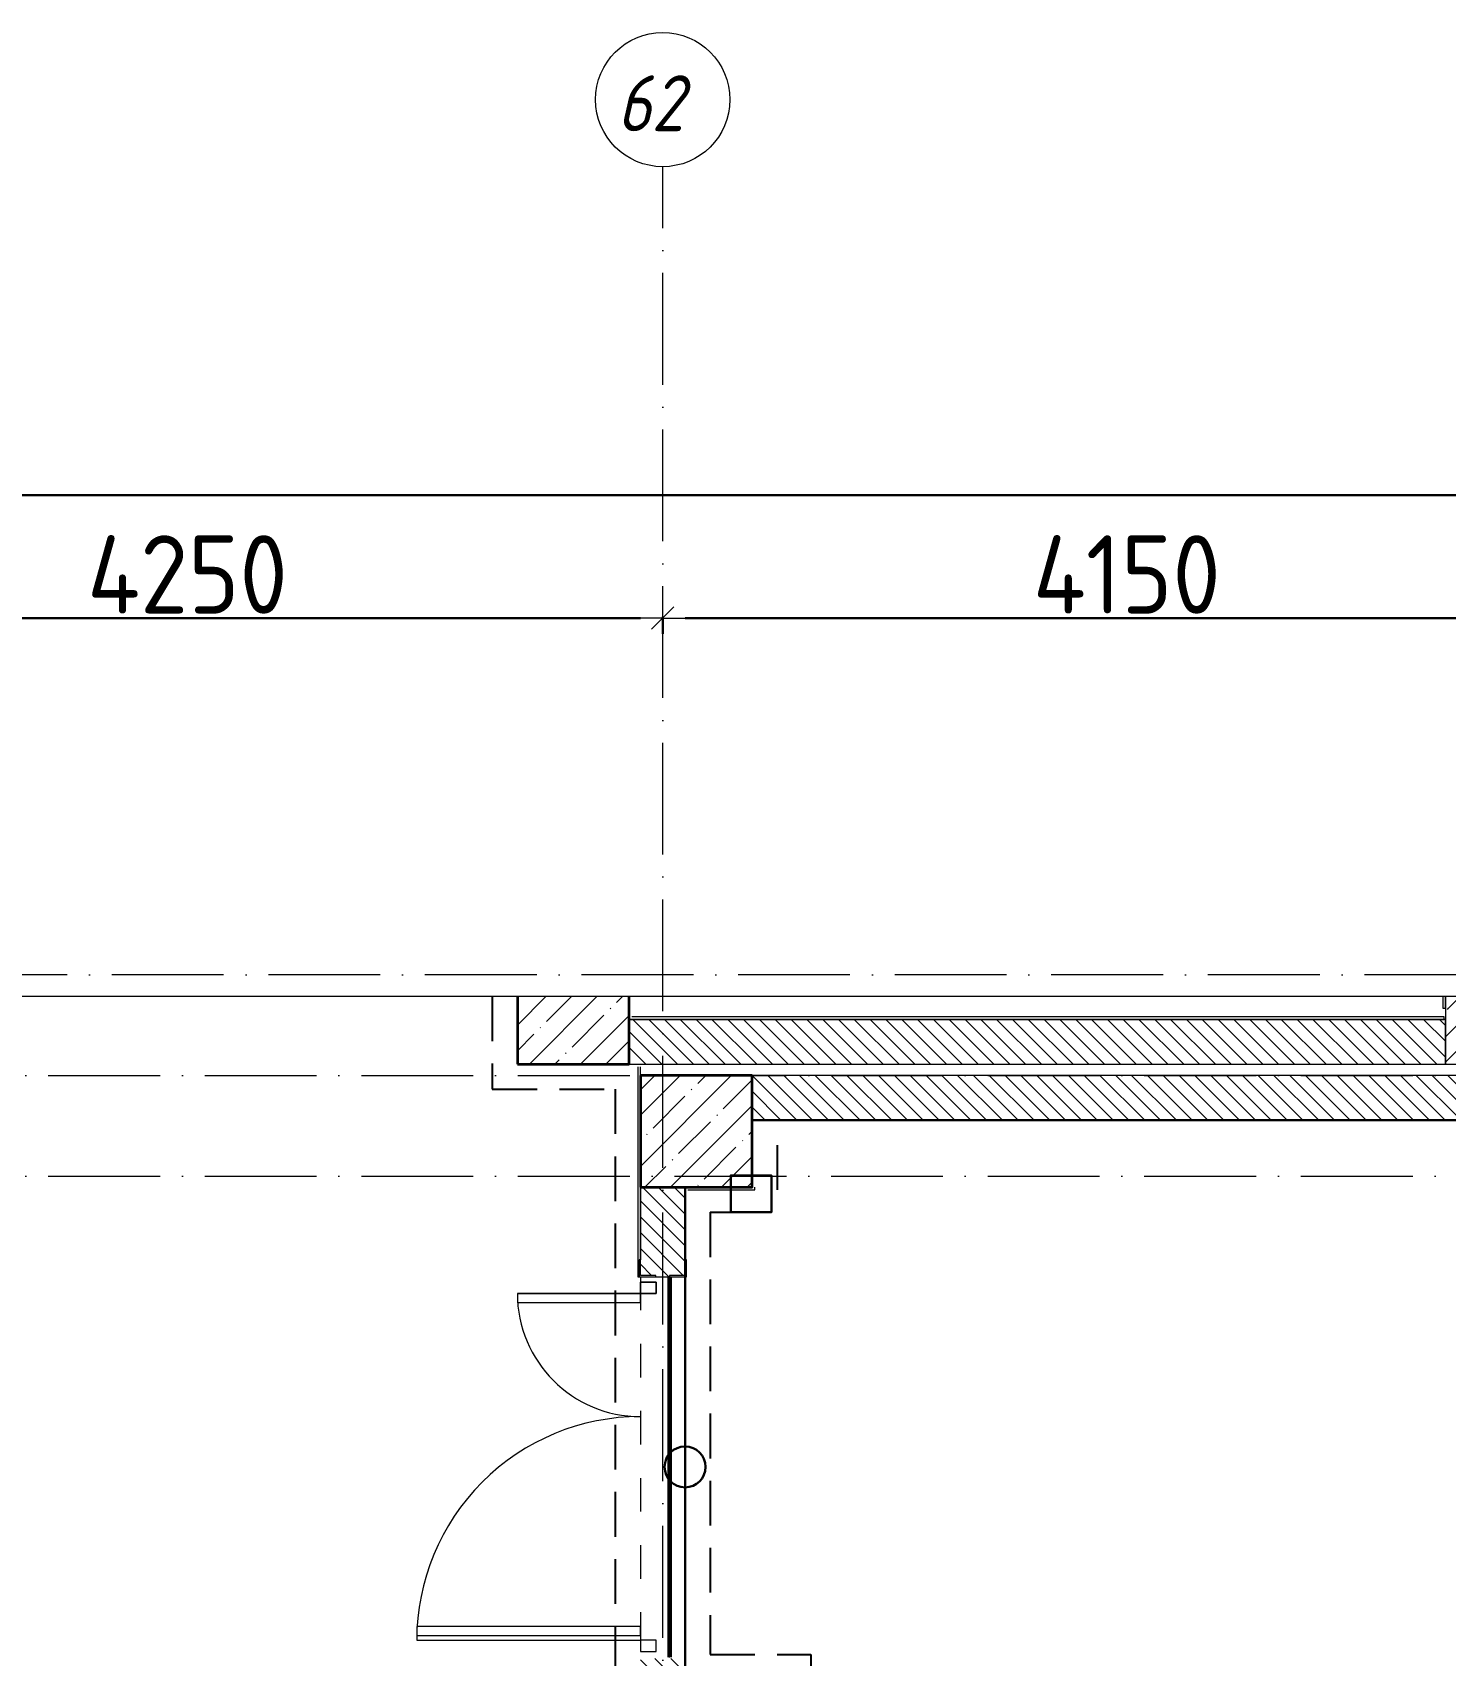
# Model space of a CAD drawing. Header units: millimetres. Extents: x -213536 to 1564669, y 70501 to 942238.
# Drawn here: x 523574 to 529892, y 471242 to 478497 of the extents above; entities that cross this region are included whole.
import ezdxf

# ---------------------------------------------------------------- set-up
doc = ezdxf.new("R2010")
doc.units = ezdxf.units.MM
for name, pattern in [('50_200_ШТРИХ_1Т_ш5_п1_п1_', [700, 500, -100, 0, -100]), ('Штрих короткий', [300, 150, -150]), ('Штриховая _2 мм - 1 мм_', [300, 200, -100])]:
    doc.linetypes.add(name, pattern=pattern)
for name, color, linetype, lineweight in [('0-1', 7, 'Continuous', 5), ('0-2', 7, 'Continuous', 9), ('2) ПГП 4м', 4, 'Continuous', 30), ('2.2) ПГП двери 2.4 -', 134, 'Continuous', 60), ('3) ЖБ 4м', 3, 'Continuous', 30), ('4) Метл уголки', 6, 'Continuous', 30), ('5) Швы', 2, 'Continuous', 30), ('Двери', 7, 'Continuous', 9), ('Несущие колонны', 7, 'Continuous', 9), ('Несущие колонны-1', 7, 'Continuous', 35), ('Обобщенные модели', 7, 'Continuous', 9), ('Оси', 7, 'Continuous', 9), ('Оси-1', 7, 'Continuous', 20), ('Оси-2', 7, '50_200_ШТРИХ_1Т_ш5_п1_п1_', 9), ('Перемычка-1', 7, 'Штрих короткий', 9), ('Размеры', 7, 'Continuous', 15), ('Стены-1', 7, 'Continuous', 13), ('Штриховка разреза-1', 7, 'Continuous', 9), ('Элементы узлов', 7, 'Continuous', 9)]:
    doc.layers.add(name, color=color, linetype=linetype, lineweight=lineweight)
doc.layers.add('СТ-1_1', color=7, linetype='Штриховая _2 мм - 1 мм_', lineweight=90, true_color=0x888888)
doc.layers.get('0-2').off()
doc.styles.add('ISOCPEUR_I_1', font='isocpeui.ttf', dxfattribs={"width": 0.85, "height": 2.5})
doc.styles.add('СПДС', font='isocpeur.ttf', dxfattribs={"width": 0.9})
doc.dimstyles.new('Размера А3', dxfattribs={"dimtxt": 200, "dimasz": 100, "dimexe": 70, "dimexo": 100, "dimgap": 20, "dimtad": 1, "dimdec": 0, "dimrnd": 10, "dimzin": 0, "dimdsep": 46, "dimtxsty": 'СПДС', "dimblk": 'ARROWHEAD_6', "dimcen": 1, "dimclrd": 256, "dimclre": 256, "dimclrt": 256, "dimazin": 0, "dimtfac": 1, "dimtdec": 0, "dimtmove": 2, "dimatfit": 3, "dimfxl": 1, "dimtolj": 1, "dimtzin": 0, "dimarcsym": 0})
pattern_1 = [(135, (0, 0), (-35.35534, -35.35534), [])]
pattern_2 = [(45, (0, 0), (-114.04925, 114.04925), []), (45, (114.05, 0), (-114.04925, 114.04925), [201.612, -40.322, 3.353, -36.97])]

# ---------------------------------------------------------------- blocks, each defined once
blk = doc.blocks.new('Ось сетки - Круг_Ø6_00__ISO-2_5_0_9K_-16731441-АИ2_03_План отделки стен 3-го этажа _Часть 2_')
at = {"layer": 'Оси-1'}
blk.add_circle((0, 0), 3, dxfattribs=at)
blk = doc.blocks.new('ARROWHEAD_6')
at = {"color": 0, "linetype": 'Continuous'}
for p, q in [((0, 0), (-1, 0)), ((-0.5, -0.5), (0.5, 0.5))]:
    blk.add_line(p, q, dxfattribs=at)
blk = doc.blocks.new('*D5353')
at = {"layer": 'Defpoints', "color": 0, "transparency": 16777216}
for p in [(522142.1, 475985.4), (526392.1, 475985.4), (526392.1, 475879.3)]:
    blk.add_point(p, dxfattribs=at)
at = {"layer": 'Размеры', "lineweight": -2, "transparency": 16777216}
for p, q in [((522142.1, 475885.4), (522142.1, 475809.3)), ((522242.1, 475879.3), (526292.1, 475879.3)), ((526392.1, 475885.4), (526392.1, 475809.3))]:
    blk.add_line(p, q, dxfattribs=at)
at = {"layer": 'Размеры', "lineweight": -2, "transparency": 16777216, "xscale": 100, "yscale": 100, "zscale": 100, "rotation": 180}
blk.add_blockref('ARROWHEAD_6', (522142.1, 475879.3), dxfattribs=at)
at = {"layer": 'Размеры', "lineweight": -2, "transparency": 16777216, "xscale": 100, "yscale": 100, "zscale": 100}
blk.add_blockref('ARROWHEAD_6', (526392.1, 475879.3), dxfattribs=at)
at = {"layer": 'Размеры', "transparency": 16777216, "insert": (524267.1, 476074.3), "char_height": 350, "width": 2.564, "attachment_point": 5, "style": 'СПДС'}
blk.add_mtext('\\A1;4250', dxfattribs=at)
blk = doc.blocks.new('*D5354')
at = {"layer": 'Defpoints', "color": 0, "transparency": 16777216}
for p in [(526392.1, 475985.4), (530542.1, 475985.4), (530542.1, 475879.3)]:
    blk.add_point(p, dxfattribs=at)
at = {"layer": 'Размеры', "lineweight": -2, "transparency": 16777216}
for p, q in [((526392.1, 475885.4), (526392.1, 475809.3)), ((526492.1, 475879.3), (530442.1, 475879.3)), ((530542.1, 475885.4), (530542.1, 475809.3))]:
    blk.add_line(p, q, dxfattribs=at)
at = {"layer": 'Размеры', "lineweight": -2, "transparency": 16777216, "xscale": 100, "yscale": 100, "zscale": 100, "rotation": 180}
blk.add_blockref('ARROWHEAD_6', (526392.1, 475879.3), dxfattribs=at)
at = {"layer": 'Размеры', "lineweight": -2, "transparency": 16777216, "xscale": 100, "yscale": 100, "zscale": 100}
blk.add_blockref('ARROWHEAD_6', (530542.1, 475879.3), dxfattribs=at)
at = {"layer": 'Размеры', "transparency": 16777216, "insert": (528467.1, 476074.3), "char_height": 350, "width": 2.375, "attachment_point": 5, "style": 'СПДС'}
blk.add_mtext('\\A1;4150', dxfattribs=at)
blk = doc.blocks.new('*D5356')
at = {"layer": 'Defpoints', "color": 0, "transparency": 16777216}
for p in [(501992.1, 476534.6), (534192.1, 476534.6), (534192.1, 476428.5)]:
    blk.add_point(p, dxfattribs=at)
at = {"layer": 'Размеры', "lineweight": -2, "transparency": 16777216}
for p, q in [((501992.1, 476434.6), (501992.1, 476358.5)), ((502092.1, 476428.5), (534092.1, 476428.5)), ((534192.1, 476434.6), (534192.1, 476358.5))]:
    blk.add_line(p, q, dxfattribs=at)
at = {"layer": 'Размеры', "lineweight": -2, "transparency": 16777216, "xscale": 100, "yscale": 100, "zscale": 100, "rotation": 180}
blk.add_blockref('ARROWHEAD_6', (501992.1, 476428.5), dxfattribs=at)
at = {"layer": 'Размеры', "lineweight": -2, "transparency": 16777216, "xscale": 100, "yscale": 100, "zscale": 100}
blk.add_blockref('ARROWHEAD_6', (534192.1, 476428.5), dxfattribs=at)
at = {"layer": 'Размеры', "transparency": 16777216, "insert": (518092.1, 476623.5), "char_height": 350, "width": 3.111, "attachment_point": 5, "style": 'СПДС'}
blk.add_mtext('\\A1;32200', dxfattribs=at)
blk = doc.blocks.new('BSC_Колонна _Прямоугольная - 500х500-V140-АИ2_03_План отделки стен 3-го этажа _Часть 2_')
at = {"layer": 'Несущие колонны'}
h = blk.add_hatch(dxfattribs=at)
h.set_pattern_fill('FP_130', color=256, style=0, pattern_type=2)
h.set_pattern_definition([(45, (-95850, -48350), (-114.04925, 114.04925), []), (45, (-95735.95, -48350), (-114.04925, 114.04925), [201.613, -40.323, 3.353, -36.97])])
h.paths.add_polyline_path([(-250, -250), (250, -250), (250, 250), (-250, 250)], flags=0)
at = {"layer": 'Несущие колонны-1'}
for p, q in [((250, 250), (-250, 250)), ((-250, 250), (-250, -250)), ((250, -250), (250, 250)), ((-250, -250), (250, -250))]:
    blk.add_line(p, q, dxfattribs=at)
blk = doc.blocks.new('BSC_Колонна _Прямоугольная - 500х500-V148-АИ2_03_План отделки стен 3-го этажа _Часть 2_')
at = {"layer": 'Несущие колонны'}
h = blk.add_hatch(dxfattribs=at)
h.set_pattern_fill('FP_138', color=256, style=0, pattern_type=2)
h.set_pattern_definition([(45, (-95300, -48900), (-114.04925, 114.04925), []), (45, (-95185.95, -48900), (-114.04925, 114.04925), [201.613, -40.323, 3.353, -36.97])])
h.paths.add_polyline_path([(-250, -250), (250, -250), (250, 53.3), (-250, 53.3)], flags=0)
at = {"layer": 'Несущие колонны-1'}
for p, q in [((-250, 53.3), (-250, -250)), ((250, -250), (250, 53.3)), ((-250, -250), (250, -250))]:
    blk.add_line(p, q, dxfattribs=at)
blk = doc.blocks.new('Проем_Дверь_Прямоугольный - 1700х2400h_дверные проемы-29805302-АИ2_03_План отделки стен 3-го этажа _Часть 2_')
at = {"layer": 'Перемычка-1'}
for p, q in [((850, 100), (-850, 100)), ((850, -100), (-850, -100))]:
    blk.add_line(p, q, dxfattribs=at)
blk = doc.blocks.new('Дверь_Витражная_СКБ_2Ст2 - ДВВ_ДАО_СОШ_Классы-V189-АИ2_03_План отделки стен 3-го этажа _Часть 2_')
at = {"layer": 'Двери'}
for p, q in [((-775, 1035), (-775, 35)), ((775, 585), (775, 35))]:
    blk.add_line(p, q, dxfattribs=at)
for centre, radius, start, end in [((-775, 35), 1000, 360, 90), ((775, 35), 550, 90, 180)]:
    blk.add_arc(centre, radius, start, end, dxfattribs=at)
at = {"layer": 'Элементы узлов'}
for p, q in [((-713, 1035), (-753, 1035)), ((-753, 1035), (-753, 35)), ((-713, 35), (-713, 1035)), ((775, 585), (735, 585)), ((735, 585), (735, 35)), ((775, 35), (775, 585)), ((-825, 35), (-825, -35)), ((-775, 35), (-825, 35)), ((-775, 35), (-825, 35)), ((-825, 35), (-825, -35)), ((-775, -35), (-775, 35)), ((-775, -35), (-775, 35)), ((-753, 35), (-713, 35)), ((735, 35), (775, 35)), ((775, -35), (775, 35)), ((775, 35), (825, 35)), ((775, 35), (775, -35)), ((825, 35), (775, 35)), ((825, 35), (825, -35)), ((825, -35), (825, 35)), ((-825, -35), (-775, -35)), ((-825, -35), (-775, -35)), ((825, -35), (775, -35)), ((775, -35), (825, -35))]:
    blk.add_line(p, q, dxfattribs=at)
blk = doc.blocks.new('Фахверк_СКБ_Уголок - 200_3960-28268576-АИ2_03_План отделки стен 3-го этажа _Часть 2_')
at = {"layer": 'Обобщенные модели'}
for p, q in [((200, 156), (125, 156)), ((125, 156), (125, 81)), ((131, 81), (131, 150)), ((131, 150), (200, 150)), ((200, 150), (200, 156)), ((125, 81), (131, 81)), ((131, 19), (125, 19)), ((125, 19), (125, -56)), ((131, -50), (131, 19)), ((125, -56), (200, -56)), ((200, -50), (131, -50)), ((200, -56), (200, -50))]:
    blk.add_line(p, q, dxfattribs=at)
blk = doc.blocks.new('0125-Р-ОО-Ш2-АР-о_23_10_2024_rvt-1-АИ2_03_План отделки стен 3-го этажа _Часть 2_')
at = {"layer": 'Штриховка разреза-1'}
h = blk.add_hatch(dxfattribs=at)
h.set_pattern_fill('FP_2', color=256, style=0, pattern_type=2)
h.set_pattern_definition(pattern_2)
h.paths.add_polyline_path([(99450, 48900), (99450, 48953.3), (99200, 48953.3), (99200, 48900)], flags=0)
h = blk.add_hatch(dxfattribs=at)
h.set_pattern_fill('FP_2', color=256, style=0, pattern_type=2)
h.set_pattern_definition(pattern_2)
h.paths.add_polyline_path([(103600, 48650), (103600, 48900), (99200, 48900), (99200, 48650), (103120.9, 48650)], flags=0)
h = blk.add_hatch(dxfattribs=at)
h.set_pattern_fill('FP_1', color=256, style=0, pattern_type=2)
h.set_pattern_definition(pattern_1)
h.paths.add_polyline_path([(99200, 48650), (99200, 48850), (95550, 48850), (95550, 48650), (98460.9, 48650)], flags=0)
h = blk.add_hatch(dxfattribs=at)
h.set_pattern_fill('FP_1', color=256, style=0, pattern_type=2)
h.set_pattern_definition(pattern_1)
h.paths.add_polyline_path([(103100, 48400), (103100, 48600), (99600, 48600), (99600, 48531), (99594, 48531), (99594, 48600), (96100, 48600), (96100, 48400), (99594, 48400), (99594, 48469), (99600, 48469), (99600, 48400), (102188.9, 48400)], flags=0)
h = blk.add_hatch(dxfattribs=at)
h.set_pattern_fill('FP_1', color=256, style=0, pattern_type=2)
h.set_pattern_definition(pattern_1)
h.paths.add_polyline_path([(95665, 44750), (95800, 44750), (95800, 45350), (95600, 45350), (95600, 44750), (95624, 44750)], flags=0)
h.paths.add_polyline_path([(95669, 45750), (95731, 45750), (95731, 45756), (95800, 45756), (95800, 45994), (95731, 45994), (95731, 46000), (95669, 46000), (95669, 45994), (95600, 45994), (95600, 45756), (95669, 45756)], flags=0)
h.paths.add_polyline_path([(95731, 47700), (95731, 47706), (95800, 47706), (95800, 48100), (95600, 48100), (95600, 47706), (95669, 47706), (95669, 47700)], flags=0)
at = {"layer": 'Стены-1'}
for p, q in [((99200, 48953.3), (99200, 48900)), ((99200, 48900), (99200, 48650)), ((99200, 48850), (95550, 48850)), ((99200, 48650), (99200, 48850)), ((95550, 48650), (99200, 48650)), ((99200, 48650), (103600, 48650)), ((99525, 48600), (96100, 48600)), ((96100, 48400), (99525, 48400)), ((95600, 48100), (95600, 47775)), ((95800, 47775), (95800, 48100)), ((95669, 47700), (95731, 47700))]:
    blk.add_line(p, q, dxfattribs=at)
at = {"layer": '0-2'}
for name, p in [('BSC_Колонна _Прямоугольная - 500х500-V148-АИ2_03_План отделки стен 3-го этажа _Часть 2_', (95300, 48900)), ('BSC_Колонна _Прямоугольная - 500х500-V140-АИ2_03_План отделки стен 3-го этажа _Часть 2_', (95850, 48350))]:
    blk.add_blockref(name, p, dxfattribs=at)
for name, p, rotation in [('Фахверк_СКБ_Уголок - 200_3960-28268576-АИ2_03_План отделки стен 3-го этажа _Часть 2_', (95750, 47575), 89.9999999999999), ('Дверь_Витражная_СКБ_2Ст2 - ДВВ_ДАО_СОШ_Классы-V189-АИ2_03_План отделки стен 3-го этажа _Часть 2_', (95635, 46850), 89.9999999999978), ('Проем_Дверь_Прямоугольный - 1700х2400h_дверные проемы-29805302-АИ2_03_План отделки стен 3-го этажа _Часть 2_', (95700, 46850), 89.9999999999999)]:
    blk.add_blockref(name, p, dxfattribs=dict(at, rotation=rotation))
blk = doc.blocks.new('DET_Линия разрыва - По умолчанию-16934269-АИ2_03_План отделки стен 3-го этажа _Часть 2_')
at = {"layer": 'Элементы узлов'}
blk.add_line((-224, 0), (-16354.1, 0), dxfattribs=at)
blk = doc.blocks.new('3этНиз')
at = {"layer": 'СТ-1_1', "lineweight": 25}
for p, q in [((525630.1, 474188.7), (525630.1, 473773.4)), ((525630.1, 473773.4), (526180.1, 473773.4)), ((526180.1, 473773.4), (526180.1, 470647.4)), ((526904.1, 473523.4), (526904.1, 473223.4)), ((526604.1, 473223.4), (526904.1, 473223.4)), ((526604.1, 473223.4), (526604.1, 471247.4)), ((526604.1, 471247.4), (527054.1, 471247.4)), ((527054.1, 471247.4), (527054.1, 468923.4))]:
    blk.add_line(p, q, dxfattribs=at)
at = {"layer": 'Стены-1'}
for p, q in [((529880.1, 474188.7), (529880.1, 474135.4)), ((529892.1, 474135.4), (529892.1, 474188.7)), ((526242.1, 474085.4), (529886.1, 474085.4)), ((529886.1, 474097.4), (526254.1, 474097.4)), ((529880.1, 474135.4), (529892.1, 474135.4)), ((529886.1, 474085.4), (529886.1, 474097.4)), ((526280.1, 473873.4), (526280.1, 472935.4)), ((526292.1, 473835.4), (526292.1, 473873.4)), ((526292.1, 473010.4), (526292.1, 473335.4)), ((526492.1, 473335.4), (526492.1, 473323.4)), ((526504.1, 473323.4), (526804.1, 473323.4)), ((526804.1, 473323.4), (526804.1, 473335.4)), ((526280.1, 472935.4), (526286.1, 472935.4))]:
    blk.add_line(p, q, dxfattribs=at)
at = {"layer": '0-1'}
blk.add_blockref('0125-Р-ОО-Ш2-АР-о_23_10_2024_rvt-1-АИ2_03_План отделки стен 3-го этажа _Часть 2_', (430692.1, 425235.4), dxfattribs=at)
at = {"layer": 'Элементы узлов', "rotation": 180}
blk.add_blockref('DET_Линия разрыва - По умолчанию-16934269-АИ2_03_План отделки стен 3-го этажа _Часть 2_', (520742.3, 474188.7), dxfattribs=at)
blk = doc.blocks.new('Ось 3 этаж')
at = {"layer": 'Оси-2'}
for p, q in [((526392.1, 423014.8), (526392.1, 477896.8)), ((535630.4, 474285.4), (507542.1, 474285.4)), ((507542.1, 473835.4), (536900.4, 473835.4)), ((507542.1, 473385.4), (535630.4, 473385.4))]:
    blk.add_line(p, q, dxfattribs=at)
at = {"layer": 'Оси-1', "xscale": 99.99999999999993, "yscale": 99.99999999999993, "zscale": 99.99999999999993}
blk.add_blockref('Ось сетки - Круг_Ø6_00__ISO-2_5_0_9K_-16731441-АИ2_03_План отделки стен 3-го этажа _Часть 2_', (526392.1, 478196.8), dxfattribs=at)
at = {"layer": 'Оси', "insert": (526187.2, 478305.5), "char_height": 250, "width": 404.05, "attachment_point": 1, "style": 'ISOCPEUR_I_1'}
blk.add_mtext('62', dxfattribs=at)
at = {"layer": 'Размеры'}
for base, p1, p2, picture, middle in [((534192.1, 476428.5), (501992.1, 476534.6), (534192.1, 476534.6), '*D5356', (518092.1, 476623.5)), ((526392.1, 475879.3), (522142.1, 475985.4), (526392.1, 475985.4), '*D5353', (524267.1, 476074.3)), ((530542.1, 475879.3), (526392.1, 475985.4), (530542.1, 475985.4), '*D5354', (528467.1, 476074.3))]:
    dim = blk.add_linear_dim(base=base, p1=p1, p2=p2, dimstyle='Размера А3', override={"dimtxt": 350}, dxfattribs=at)
    dim.commit()
    dim.dimension.update_dxf_attribs({"geometry": picture, "text_midpoint": middle})

msp = doc.modelspace()

# ---------------------------------------------------------------- linework, layer by layer
at = {"layer": '2) ПГП 4м'}
for points in [[(526792.1, 473635.4), (533792.1, 473635.4)], [(526792.1, 464135.4), (526942.1, 464135.4), (526942.1, 466635.4), (526492.1, 466635.4), (526492.1, 468985.4), (526942.1, 468985.4), (526942.1, 471135.4), (526492.1, 471135.4), (526492.1, 473335.4)]]:
    msp.add_lwpolyline(points, dxfattribs=at)
at = {"layer": '2.2) ПГП двери 2.4 -'}
msp.add_lwpolyline([(526423.1, 472935.4), (526423.1, 471235.4)], dxfattribs=at)
at = {"layer": '3) ЖБ 4м'}
msp.add_lwpolyline([(526492.1, 473335.4), (526792.1, 473335.4), (526792.1, 473635.4)], dxfattribs=at)
at = {"layer": '4) Метл уголки'}
msp.add_lwpolyline([(526696.4, 473223.4), (526877.7, 473223.4), (526877.7, 473388.2), (526696.4, 473388.2)], close=True, dxfattribs=at)
at = {"layer": '5) Швы'}
msp.add_circle((526492.1, 472085.4), 91.6, dxfattribs=at)

# ---------------------------------------------------------------- block references
at = {"color": 5, "lineweight": 30}
msp.add_blockref('Ось 3 этаж', (0, 0), dxfattribs=at)
at = {"layer": '3) ЖБ 4м'}
msp.add_blockref('3этНиз', (0, 0), dxfattribs=at)

doc.saveas('drawing.dxf')
